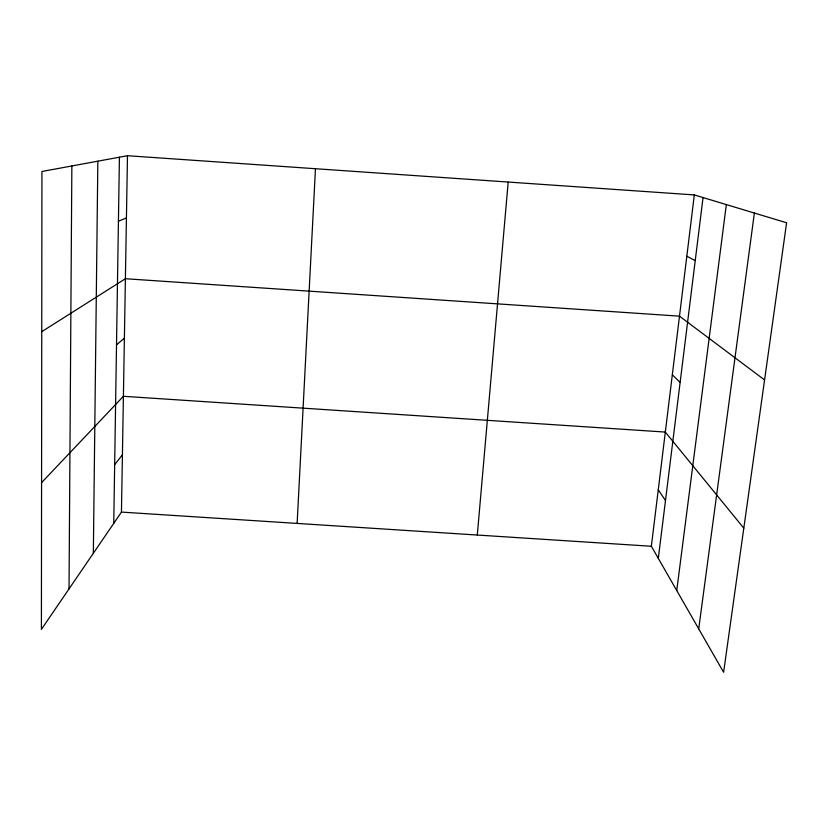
<?xml version="1.0" encoding="UTF-8"?>
<svg xmlns="http://www.w3.org/2000/svg" width="828" height="828" viewBox="0 0 828 828"><rect width="100%" height="100%" fill="white"/><g stroke="black" fill="none" stroke-linecap="round" stroke-linejoin="round"><path stroke-width="1.24" d="M69.024 588.894L71.86 165.962M93.347 553.249L97.849 161.17M113.757 523.358L119.418 157.206M127.481 155.716L41.938 171.479L41.4 629.373L121.447 512.087L127.481 155.716L694.319 194.922L786.6 222.773L723.61 672.284L651.357 546.263L694.319 194.922M297.128 523.42L315.468 168.715M477.301 535.043L508.195 182.046M658.312 558.393L703.044 197.55M676.745 590.561L726.332 204.588M698.708 628.856L754.37 213.044M114.657 464.632L122.409 454.841M41.576 482.641L123.403 396.291L665.319 432.071L743.803 528.16M116.51 344.841L124.386 338.166M41.752 331.666L125.401 278.726L679.498 316.161L764.575 379.948M118.425 221.221L126.425 217.93M121.447 512.087L651.357 546.263M686.826 256.235L695.22 260.623M672.326 374.763L680.13 382.432M658.26 489.803L665.484 500.505"/></g></svg>
